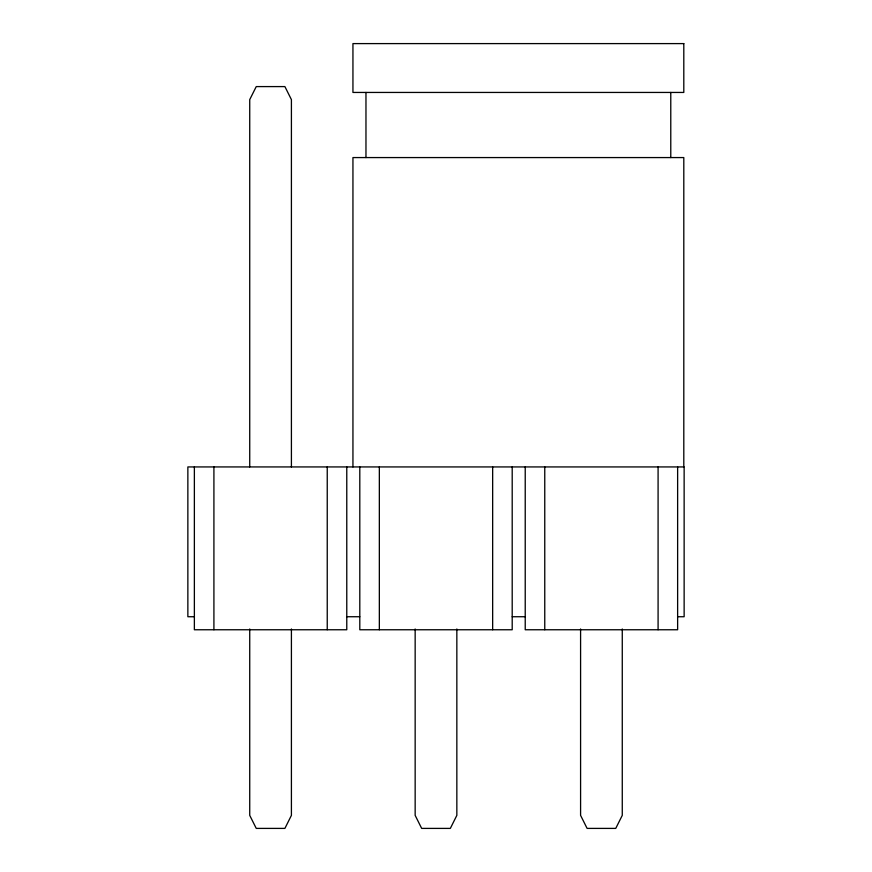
<?xml version="1.0" encoding="UTF-8"?>
<svg xmlns="http://www.w3.org/2000/svg" width="872" height="872" viewBox="0 0 872 872"><rect width="100%" height="100%" fill="white"/><g stroke="black" fill="none" stroke-linecap="round" stroke-linejoin="round"><path stroke-width="1.31" d="M194.369 616.733L187.862 616.733L187.862 466.934L684.139 466.934L684.139 616.733L677.631 616.733M346.773 616.733L359.798 616.733M512.202 616.733L525.227 616.733M683.801 466.934L683.801 157.57L352.942 157.57L352.942 466.934M677.631 466.934L677.631 629.758L525.227 629.758L525.227 466.934M670.775 92.443L670.775 157.57M658.088 466.934L658.088 629.758M622.27 628.974L622.27 815.375L615.752 828.4L587.096 828.4L580.589 815.375L580.589 628.974M544.76 466.934L544.76 629.758M512.202 466.934L512.202 629.758L359.798 629.758L359.798 466.934M492.658 466.934L492.658 629.758M456.841 628.974L456.841 815.375L450.334 828.4L421.667 828.4L415.159 815.375L415.159 628.974M379.342 466.934L379.342 629.758M365.968 92.443L365.968 157.57M346.773 466.934L346.773 629.758L194.369 629.758L194.369 466.934M327.24 466.934L327.24 629.758M291.412 466.934L291.412 99.615L284.904 86.59L256.248 86.59L249.73 99.615L249.73 466.934M291.412 628.974L291.412 815.375L284.904 828.4L256.248 828.4L249.73 815.375L249.73 628.974M213.913 466.934L213.913 629.758M683.801 43.6L352.942 43.6L352.942 92.443L683.801 92.443L683.801 43.6"/></g></svg>
